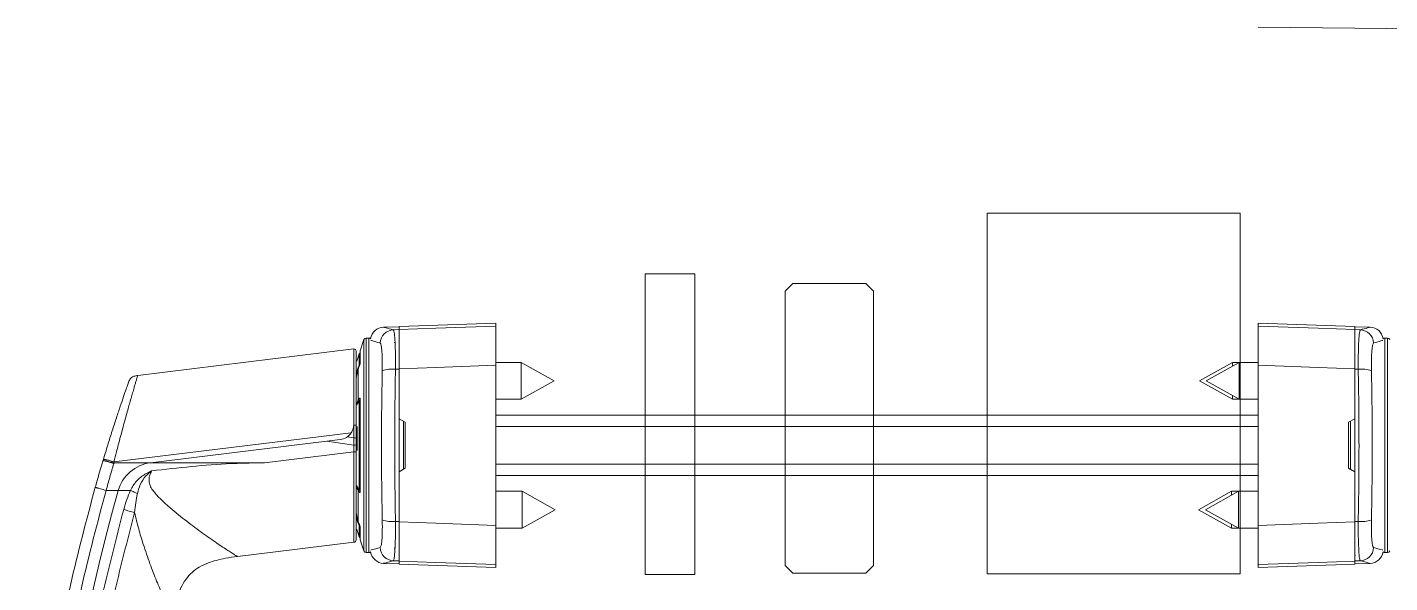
# Model space of a CAD drawing. Header units: millimetres. Extents: x 106699 to 122058, y 158555 to 162844.
# Drawn here: x 114660.53 to 114672.98, y 161968.64 to 161973.71 of the extents above; entities that cross this region are included whole.
import ezdxf

# ---------------------------------------------------------------- set-up
doc = ezdxf.new("R2010")
doc.units = ezdxf.units.MM
doc.linetypes.add('$0$4+1 daire_(K) TİP A - C BLOK$0$4+1 (K) 1$0$3+1 daire1$0$131121 243C_L00F00(plan)$0$HIDDEN2', pattern=[4.762499999999993, 3.174999999999998, -1.587499999999995])
doc.layers.add('300_Z4_STR_F03$0$AUDIT_D_220920114151-103', color=251, linetype='Continuous', lineweight=5)
doc.layers.add('S2000-002 Çizgi', color=7, linetype='Continuous')

# ---------------------------------------------------------------- blocks, each defined once
blk = doc.blocks.new('A$C247bf20d')
at = {"layer": '300_Z4_STR_F03$0$AUDIT_D_220920114151-103', "color": 251, "lineweight": 9, "true_color": 0x5c5c5c}
for p, q in [((368.5555839381705, 519.4447742333577), (368.4151778791274, 519.4398710761743)), ((369.438456786811, 519.4782965426857), (368.5555839381705, 519.4474659580737)), ((368.5555839381705, 519.4474659580737), (368.5555839381705, 519.4205393139564)), ((369.438456786811, 519.4505800266925), (369.438456786811, 519.4782965426857)), ((377.2862153021269, 519.4474659580737), (376.4033426493115, 519.4782965426857)), ((376.4033426493115, 519.4782965426857), (376.4033426493115, 519.4505800266925)), ((377.2862153021269, 519.4205393139564), (377.2862153021269, 519.4474659580737)), ((377.4266214264644, 519.4398710761743), (377.2862153021269, 519.4447742333577)), ((368.2353307574085, 519.3266515802534), (368.2006971197115, 519.2244824600057)), ((368.2353307574085, 517.3961770032765), (368.2353307574085, 519.3266515802534)), ((368.279225812701, 519.3415594334074), (368.2546885571937, 519.3409167815116)), ((368.2546885571937, 519.3409167815116), (368.2546885571937, 517.3819123240828)), ((368.279225812701, 517.3812696722161), (368.279225812701, 519.3415594334074)), ((368.5039283131773, 519.4161587356066), (368.5555839381705, 519.4179165007372)), ((377.2862153021269, 519.4205393139564), (377.2862153021269, 519.4179165007663)), ((377.2862153021269, 519.4179165007663), (377.3378712534031, 519.4161587356066)), ((377.2862153021269, 519.3448791923875), (377.2862153021269, 519.344480863103)), ((377.5871110746521, 519.3409167815116), (377.5625733623601, 519.3415594334074)), ((377.5625733623601, 519.3415594334074), (377.5625733623601, 517.3812696722161)), ((377.5871110746521, 517.3819123240828), (377.5871110746521, 519.3409167815116)), ((366.1681441298424, 518.9993256395974), (368.1421752083261, 519.2417061569868)), ((368.1421752083261, 519.2417061569868), (368.1421752083261, 518.5528872262221)), ((368.1914206277434, 519.1971167661541), (368.172057476826, 519.1399954025692)), ((368.1914206277434, 519.0939661791781), (368.1914206277434, 519.1971167661541)), ((368.2006971197115, 519.1153825140791), (368.2006971197115, 519.2244824600057)), ((368.5135432285169, 519.2969893586705), (368.5135423801839, 519.2969893586705)), ((368.1817217265198, 519.0562240849831), (368.178343301377, 519.0467544972198)), ((368.1817217265198, 519.0562240849831), (368.1817217265198, 518.7720659745682)), ((368.5555839381705, 519.0578931004857), (368.5232869939355, 519.0567054213025)), ((368.5555839381705, 519.0607273466594), (368.5555839381705, 518.6039856208663)), ((369.6728949934768, 519.1181624663877), (369.438456786811, 519.1181624663877)), ((369.438456786811, 517.6296595850436), (369.438456786811, 519.0931695205509)), ((369.9741928802105, 518.9499964953866), (369.6728949934768, 519.1181624663877)), ((369.6728949934768, 518.78183000235), (369.6728949934768, 519.1181494149496)), ((376.1689041815844, 519.1181624663877), (375.8676064253814, 518.9499964953866)), ((376.2318871986063, 519.1181624663877), (375.9305894423451, 518.9499964953866)), ((376.2318871986063, 519.1181624663877), (376.1689041815844, 519.1181624663877)), ((376.1689041815844, 519.1181494149496), (376.1689041815844, 519.0830092516844)), ((376.4033426492824, 519.1181624663877), (376.2318871986063, 519.1181624663877)), ((376.2318871986063, 519.1181624663877), (376.2318871986063, 518.78183000235)), ((376.4033426493115, 519.0931695205509), (376.4033426493115, 517.6296595850436)), ((377.2862153021269, 518.6039856208663), (377.2862153021269, 519.0607273466594)), ((377.3185123442527, 519.0567054213025), (377.2862153021269, 519.0578931004857)), ((368.1705945432186, 518.9880664412631), (368.1631960199593, 518.9880022282887)), ((368.1702029354055, 519.0348542131251), (368.172057476826, 519.0446532187052)), ((368.1702029354055, 519.0015746601857), (368.1702029354055, 519.0348542131251)), ((368.1709129978553, 519.0077965327655), (368.1705945432186, 518.9977772192506)), ((369.6728949934768, 518.78183000235), (369.9741928802105, 518.9499964953866)), ((375.8676064253814, 518.9499964953866), (376.1689041815844, 518.78183000235)), ((375.9305894423451, 518.9499964953866), (376.2318871986063, 518.78183000235)), ((376.1689041815844, 518.8169832170242), (376.1689041815844, 518.78183000235)), ((368.172057476826, 518.7347415257827), (368.1702029354055, 518.7292181651283)), ((368.1705945432186, 518.7383217910829), (368.1709129978553, 518.7440999154351)), ((368.1705945432186, 518.7383217910829), (368.1705945432186, 518.7321014846675)), ((368.1709129978553, 518.7440999154351), (368.1755939546565, 518.7440294377739)), ((368.1934646757436, 518.7706679065304), (368.1741006112861, 518.7418033877038)), ((368.178343301377, 518.7665922093147), (368.1817217265198, 518.7720659745682)), ((368.178343301377, 518.7665922093147), (368.1906064801879, 518.7664074012137)), ((368.1914206277434, 517.959213141934), (368.1914206277434, 518.7636159636895)), ((368.1997324892873, 518.7893695462262), (368.1935533601354, 518.7895183323999)), ((368.2006971197115, 517.9413932561292), (368.2006971197115, 518.7814358494943)), ((369.438456786811, 518.78183000235), (369.6728949934768, 518.78183000235)), ((376.1689041815844, 518.78183000235), (376.2318871986063, 518.78183000235)), ((376.2318871986063, 518.78183000235), (376.4033426492824, 518.78183000235)), ((368.5555839381705, 518.1188429626636), (368.5555839381705, 518.6039856208663)), ((368.5555839381705, 518.6039856208663), (368.611639359704, 518.5716222775809)), ((368.5952805150737, 518.5810668065969), (368.5952805150737, 518.1417617769621)), ((368.611639359704, 518.1512068280426), (368.611639359704, 518.5716222775809)), ((369.438456786811, 518.6381881701818), (376.4033426492824, 518.6381881701818)), ((377.2862153021269, 518.6039856208663), (377.2301599785133, 518.5716222775809)), ((377.2862153021269, 518.6039856208663), (377.2862153021269, 518.1188429626636)), ((368.1197408627486, 518.4768308635976), (365.951435232113, 518.2105960062181)), ((368.0819068213168, 518.4377366423432), (368.1421752083261, 518.4291555952223)), ((368.1420146824385, 518.5461808629043), (368.142016376456, 518.546216317045)), ((368.1420163725707, 518.5462163848279), (368.1421752083261, 518.5528872262221)), ((368.142908828595, 518.5463912738487), (368.1420163725707, 518.5462163848279)), ((368.142908828595, 518.4295210349374), (368.142908828595, 518.5463912738487)), ((368.1631960199593, 518.5429070669634), (368.1631960199593, 518.4271383678424)), ((368.1702029354055, 518.3143229438865), (368.1702029354055, 518.5323030498403)), ((368.172057476826, 518.5328480771277), (368.172057476826, 518.3131316103099)), ((376.4033426492824, 518.533084046765), (369.438456786811, 518.533084046765)), ((367.8945407116553, 518.3984967672732), (366.2847750057554, 518.200842419581)), ((368.0191152685875, 518.4137930306315), (367.8945407116553, 518.3984967672732)), ((368.1421752083261, 518.3632386191457), (367.8945407116553, 518.3984967672732)), ((368.1421752083261, 518.4291555952223), (368.1421752083261, 518.4296604241244)), ((368.1421752083261, 518.4296604241244), (368.142908828595, 518.4295210349374)), ((368.1421752083261, 518.3632386191457), (368.1421752083261, 518.4291555952223)), ((368.1421752189199, 518.3627304000838), (368.1421808391024, 518.3632387454854)), ((368.1421752083261, 518.3627306579147), (368.1421752083261, 518.3632386191457)), ((368.1421752083261, 518.3017700888449), (368.1421752083261, 518.3627306579147)), ((368.1631960199593, 518.4271383678424), (368.1631960199593, 518.3642242623318)), ((368.1631960199593, 518.3642242623318), (368.1631960199593, 518.3032642152975)), ((365.8498662161001, 518.2167620187392), (365.8526171942649, 518.2259209827171)), ((365.9482535571296, 518.2000076508266), (366.2847750057554, 518.200842419581)), ((365.951435232113, 518.2105960062181), (365.9482553843409, 518.2000076508266)), ((365.9482553843409, 518.2000076508266), (365.9488476577244, 518.196313577093)), ((367.3254429718509, 518.2014882038056), (366.2847750057554, 518.200842419581)), ((367.3254429718509, 518.2014882038056), (368.1421752083261, 518.3017700888449)), ((369.438456786811, 518.1897445367649), (376.4033426492824, 518.1897445367649)), ((368.611639359704, 518.1512068280426), (368.5555839381705, 518.1188429626636)), ((368.5555839381705, 518.1188429626636), (368.5555839381705, 517.662101758935)), ((376.4033426492824, 518.0846409354126), (369.438456786811, 518.0846409354126)), ((377.2301599785133, 518.1512068280426), (377.2862153021269, 518.1188429626636)), ((377.2862153021269, 517.662101758935), (377.2862153021269, 518.1188429626636)), ((365.8793266627617, 517.9492825780471), (365.9905871406227, 517.9492924970982)), ((366.1030647939042, 517.9492951073917), (365.9905871406227, 517.9492924970982)), ((368.1702029354055, 517.9936109404371), (368.172057476826, 517.9880875798408)), ((368.1705945432186, 517.9907276209269), (368.1705945432186, 517.9845073145116)), ((368.1709129978553, 517.978728668124), (368.1705945432186, 517.9845073145116)), ((368.1709129978553, 517.978728668124), (368.1755949335202, 517.9787996678206)), ((368.1741015900916, 517.9810257179197), (368.1934641536645, 517.9521606769995)), ((368.1783433013479, 517.9562363742152), (368.1906061539194, 517.9564211823163)), ((368.1817217265198, 517.9507626089617), (368.1783433013479, 517.9562363742152)), ((368.1817217265198, 517.9507626089617), (368.1817217265198, 517.6666044985759)), ((368.1935533601354, 517.9333102511591), (368.1996032802563, 517.9334559049748)), ((369.6801957616553, 517.940998581209), (369.438456786811, 517.940998581209)), ((369.9814936484181, 517.7728326102078), (369.6801957616553, 517.940998581209)), ((369.6801957616553, 517.7090257876262), (369.6801957616553, 517.940998581209)), ((376.161603739718, 517.940998581209), (375.8603059834568, 517.7728326102078)), ((376.2253254670941, 517.940998581209), (375.9240277108038, 517.7728326102078)), ((376.2253254670941, 517.940998581209), (376.161603739718, 517.940998581209)), ((376.161603739718, 517.940998581209), (376.161603739718, 517.905432941654)), ((376.4033426493115, 517.940998581209), (376.2253254670941, 517.940998581209)), ((376.2253254670941, 517.940998581209), (376.2253254670941, 517.6046661171713)), ((368.1631960199593, 517.7348268773349), (368.1705945432186, 517.7347621422668)), ((368.1704705547891, 517.724304301053), (368.1702029354055, 517.7212539233442)), ((368.1704113013111, 517.7226008298167), (368.1702029354055, 517.7212539233442)), ((368.1702029354055, 517.6879743704048), (368.1702029354055, 517.7212539233442)), ((368.172057476826, 517.6781753648247), (368.1702029354055, 517.6879743704048)), ((368.1705945432186, 517.725051886373), (368.1709129978553, 517.7150320507644)), ((369.6801957616553, 517.6046661171713), (369.9814936484181, 517.7728326102078)), ((369.6801957616553, 517.6046661171713), (369.6801957616553, 517.7090257876262)), ((375.8603059834568, 517.7728326102078), (376.161603739718, 517.6046661171713)), ((375.9240277108038, 517.7728326102078), (376.2253254670941, 517.6046661171713)), ((368.172057476826, 517.5828331809607), (368.1914206277434, 517.5257118173758)), ((368.1783433013479, 517.6760740863392), (368.1817217265198, 517.6666044985759)), ((368.1914206277434, 517.5257118173758), (368.1914206277434, 517.6288624043518)), ((368.2006971197115, 517.4983466455888), (368.2006971197115, 517.6074460694508)), ((368.5232869939355, 517.6661231622274), (368.5555839381705, 517.6649354830734)), ((369.438456786811, 517.6046661171713), (369.6801957616553, 517.6046661171713)), ((376.161603739718, 517.6402317566972), (376.161603739718, 517.6046661171713)), ((376.161603739718, 517.6046661171713), (376.2253254670941, 517.6046661171713)), ((376.2253254670941, 517.6046661171713), (376.4033426492824, 517.6046661171713)), ((377.2862153021269, 517.6649354830734), (377.3185123442527, 517.6661231622274)), ((368.1432299587905, 517.476089799311), (368.1421742295061, 517.4759869541158)), ((368.144737006136, 517.4762751294766), (368.1432458162599, 517.47609188754)), ((368.2006971197115, 517.4983466455888), (368.2353307574085, 517.3961770032765)), ((368.2546885571937, 517.3819123240828), (368.279225812701, 517.3812696722161)), ((368.5135432285169, 517.4258392248594), (368.5135423801839, 517.4258392248594)), ((368.5135431306408, 517.4252216317109), (368.5135423801839, 517.4253725061135)), ((368.5135431306408, 517.4252216317109), (368.5135423801839, 517.4252216317109)), ((368.5555839381705, 517.3786343296233), (368.5549818435684, 517.3790008134674)), ((377.2862153021269, 517.3950086402474), (377.2862153021269, 517.3786343296233)), ((377.2862153021269, 517.3783482425206), (377.2862153021269, 517.3779493911425)), ((377.5625733623601, 517.3812696722161), (377.5871110746521, 517.3819123240828)), ((368.4151778791274, 517.2829575073847), (368.5555839381705, 517.2780543502013)), ((368.5555839381705, 517.3049120827927), (368.5039283131773, 517.3066698479233)), ((368.5555839381705, 517.3022892695735), (368.5555839381705, 517.3049120827927)), ((368.5555839381705, 517.3022892695735), (368.5555839381705, 517.2753631475207)), ((368.5555839381705, 517.2753631475207), (369.438456786811, 517.2445325629087)), ((369.438456786811, 517.2445325629087), (369.438456786811, 517.2722485568374)), ((376.4033426493115, 517.2445325629087), (377.2862153021269, 517.2753631475207)), ((376.4033426493115, 517.2722485568374), (376.4033426493115, 517.2445325629087)), ((377.3378712534031, 517.3066698479233), (377.2862153021269, 517.3049120827927)), ((377.2862153021269, 517.2753631475207), (377.2862153021269, 517.3022892695735)), ((377.2862153021269, 517.2780543502013), (377.4266214264353, 517.2829575073847))]:
    blk.add_line(p, q, dxfattribs=at)
for points in [[(373.9277865039476, 517.1877882049012), (376.2400725330954, 517.1877882211993), (376.2400725172629, 520.4810440726869), (373.9277864881151, 520.4810440563888)], [(370.8027214864996, 519.9278691076033), (371.2581717649737, 519.9278691076033), (371.2581717649446, 517.1811532799329), (370.8027214864705, 517.1811538843322)], [(372.8887013010535, 517.2631914383965), (372.8887013010535, 519.7690333335777), (372.8186320273962, 519.8391026072204), (372.153207492418, 519.8391026072204), (372.0831382187898, 519.7690333335777), (372.0831382187898, 517.2631914383965), (372.153207492418, 517.1931221647828), (372.8186320273962, 517.1931221647828)]]:
    blk.add_lwpolyline(points, close=True, dxfattribs=at)
for points in [[(368.5555839381705, 519.4205393139564), (368.8906474780088, 519.4319410338358), (369.438456786811, 519.4505800266925)], [(376.4033426493115, 519.4505800266925), (376.9511519580992, 519.4319410338358), (377.2862153021269, 519.4205393139564)], [(368.172057476826, 519.0446532187052), (368.1833006872184, 519.0732869884523), (368.1914206277434, 519.0939661791781)], [(368.1817217265198, 519.0562240849831), (368.1839930650312, 519.0620272680244), (368.1895610615029, 519.0762527929619), (368.1935533601354, 519.0864527381491)], [(369.438456786811, 519.0931695205509), (368.8906474780088, 519.0730442320637), (368.5555839381705, 519.0607273466594)], [(377.2862153021269, 519.0607273466594), (376.9511519580992, 519.0730442320637), (376.4033426493115, 519.0931695205509)], [(368.1914206277434, 518.7636159636895), (368.1801771563478, 518.7468501105031), (368.172057476826, 518.7347415257827)], [(368.1935533601354, 518.7895183323999), (368.1895610615029, 518.7836295320303), (368.1817217265198, 518.7720659745682)], [(368.172057476826, 517.9880875798408), (368.1833006872184, 517.9713212045899), (368.1914206277434, 517.959213141934)], [(368.1817217265198, 517.9507626089617), (368.1839930650312, 517.9474120486411), (368.1895610615029, 517.9391990515287), (368.1935533601354, 517.9333102511591)], [(368.1914206277434, 517.6288624043518), (368.1801771563478, 517.6574966961634), (368.172057476826, 517.6781753648247)], [(368.1935533601354, 517.6363763674453), (368.1895610615029, 517.646575790568), (368.1817217265198, 517.6666044985759)], [(368.5555839381705, 517.662101758935), (368.8906474780088, 517.6497843514953), (369.438456786811, 517.6296595850436)], [(376.4033426493115, 517.6296595850436), (376.9511519580992, 517.6497843514953), (377.2862153021269, 517.662101758935)], [(368.1421752083261, 517.4759869541158), (367.4277341228735, 517.3882647108694), (367.0794033585407, 517.3454884232196)], [(369.438456786811, 517.2722485568374), (368.8906474780088, 517.2908875496942), (368.5555839381705, 517.3022892695735)], [(377.2862153021269, 517.3022892695735), (376.9511519580992, 517.2908875496942), (376.4033426493115, 517.2722485568374)]]:
    blk.add_lwpolyline(points, dxfattribs=at)
at = {"layer": '300_Z4_STR_F03$0$AUDIT_D_220920114151-103', "color": 251, "linetype": '$0$4+1 daire_(K) TİP A - C BLOK$0$4+1 (K) 1$0$3+1 daire1$0$131121 243C_L00F00(plan)$0$HIDDEN2', "lineweight": 9, "ltscale": 2, "true_color": 0x5c5c5c}
blk.add_arc((376.5890109169268, 442.1805526920361), 80.00021538305114, 0, 90.13297486368815, dxfattribs=at)
at = {"layer": '300_Z4_STR_F03$0$AUDIT_D_220920114151-103', "color": 251, "lineweight": 9, "true_color": 0x5c5c5c}
for centre, radius, start, end in [((368.419352984929, 519.3138153852778), 0.1261246924968119, 91.90755880510137, 170.3228552263513), ((377.4224464297295, 519.3138153852778), 0.126124692496811, 9.67714483971896, 88.07767841694458), ((368.2552387985052, 519.3199030634423), 0.02102078208280261, 91.4999999981063, 161.2742121538441), ((368.2797760939284, 519.3205455951102), 0.0210207820828016, 43.50419501009065, 91.4999999981063), ((368.5090042280644, 519.2900826726691), 0.1261782015964974, 92.30552498182514, 177.0392976327644), ((377.3327947572834, 519.290082015883), 0.1261788812153276, 2.960985033501506, 87.69422326968113), ((377.5620233207301, 519.3205455951102), 0.02102078208280269, 88.50000000189371, 136.495805061268), ((377.5865606161242, 519.3199030634423), 0.02102078208280167, 18.72578784615588, 88.50000000189371), ((368.1421752189199, 519.2206854283868), 0.02102078208280141, 0, 90), ((368.2080106766371, 519.191492985381), 0.01751731840233472, 114.6772196328161, 161.2742121538441), ((368.2052375651401, 519.1287478983577), 0.03503463680466944, 161.2742121538441, 180), ((368.206183559043, 519.0879642371729), 0.01593635622172367, 120.5127689824843, 157.8755587141102), ((368.200128862547, 519.0946169473464), 0.008732517000745586, 184.2737812277811, 225.3531239442546), ((368.4934051650489, 518.7721861856116), 0.2860841120764326, 84.00445120484933, 108.5300217497454), ((377.3483942579478, 518.7721871812537), 0.2860831307233113, 71.46993717500902, 95.99558651255387), ((368.1771143542865, 519.0356739210547), 0.006959858599738516, 186.7637966195315, 240.074312284425), ((368.1821533369075, 519.0458383352379), 0.01016518038490799, 186.695104801125, 229.9091127959692), ((368.1843595910905, 518.7350094152789), 0.01230503068346334, 146.5188253014507, 181.2474696055072), ((368.2037247407279, 518.763873870892), 0.01230681574143177, 146.4889956809145, 181.2008043262723), ((368.2031675206235, 518.7527811921318), 0.01598066855102582, 98.8928345815565, 137.3130408202473), ((368.2080106766371, 518.7609092438361), 0.01751731840233564, 114.6772196328161, 146.144291276635), ((368.0020366716635, 518.5528867498797), 0.140138547218681, 276.999999999115, 327.1309386546508), ((368.1474063760543, 518.4377768319391), 0.07522827494247021, 266.0125909193699, 282.1158914854348), ((368.1477925112704, 518.3835442334239), 0.04623544782822286, 70.53969800159007, 96.06325582781048), ((366.3274715535081, 517.8531076357467), 0.3503463680466935, 96.99999999911503, 164.0652711794187), ((381.494165001568, 513.5228206608153), 16.12310692013643, 164.0652711794187, 190.1402869640441), ((368.1843610464275, 517.9878194699122), 0.01230649048774232, 178.7516519932378, 213.4929345465347), ((368.203721453101, 517.9589542823378), 0.01230354882874191, 178.7944408387311, 213.5157591535986), ((368.2031752326002, 517.9700606896658), 0.01599500010524063, 222.7018705382014, 261.0872362427594), ((368.2080106766371, 517.9619195371633), 0.01751731840233469, 213.8557087233651, 245.3227803671839), ((368.1771488302475, 517.6871416648792), 0.006995631019823259, 119.2807535270322, 173.1637470302496), ((368.1823637029884, 517.6769228358462), 0.01038205787867297, 128.4369252130033, 173.0707511338099), ((368.2052375651401, 517.5940808826417), 0.03503463680466935, 180, 198.7257878461559), ((368.2001164925605, 517.6282148156024), 0.008719944745315745, 134.7783076941195, 175.7409942098195), ((368.2061893360806, 517.6348693660984), 0.01594359859505392, 202.1333333469136, 239.6044335433738), ((368.4934045063856, 517.9506257270114), 0.2860676011738236, 251.4690089697173, 275.9960287519035), ((377.3483949165966, 517.9506247313693), 0.2860666198426073, 264.0039335298641, 288.5310321121219), ((368.1421769417066, 517.4971412451123), 0.02101907836327071, 269.9954528882666, 359.994229732449), ((368.1422327855398, 517.4966867016046), 0.02056461520884389, 269.8397637416275, 276.9944545710662), ((368.1421752189199, 517.4971391599975), 0.02102078208280167, 276.999999999115, 0), ((368.2080106766371, 517.5313357956184), 0.01751731840233472, 198.7257878461559, 245.3227803671839), ((368.2552387985052, 517.4029257175571), 0.02102078208280261, 198.7257878461559, 268.5000000018937), ((368.2797760939284, 517.4022831858892), 0.02102078208280363, 268.5000000018937, 316.4958049804796), ((368.419352984929, 517.4090133957507), 0.1261246924968087, 189.6771447652895, 268.0776784169445), ((368.509004561638, 517.4327462483197), 0.1261785521889577, 182.9608475708283, 267.6943298166406), ((377.3212501183007, 517.335802230431), 0.03503463680466935, 149.495164152281, 180), ((377.3327944236516, 517.4327469050768), 0.1261792318090254, 272.305921930254, 357.0388697678587), ((377.4224464297295, 517.4090133957507), 0.12612469249681, 271.9075588051014, 350.3228550572063), ((377.5620233207301, 517.4022831858892), 0.02102078208280295, 223.5041948443731, 271.4999999981063), ((377.5865606161242, 517.4029257175571), 0.02102078208280285, 271.4999999981063, 341.2742121659696)]:
    blk.add_arc(centre, radius, start, end, dxfattribs=at)
for centre, major_axis, ratio, start_param, end_param in [((368.5345631511445, 519.2976150708564), (-0.01486366272601772, -0.01486979154370263), 0.9996247988999996, 5.273133344032228, 5.497768654197646), ((368.1421752189199, 518.3876311401546), (-0.003915089378654258, -0.3558436131724916), 0.0007717003000000005, 1.502202945775371, 1.688799043446457), ((368.5345631511445, 517.4252137101139), (0.01486366272602068, -0.01486979154369662), 0.9996247989000002, 3.92700930657143, 4.229002302697634)]:
    blk.add_ellipse(centre, major_axis=major_axis, ratio=ratio, start_param=start_param, end_param=end_param, dxfattribs=at)
for points, knots in [([(368.4151803589193, 519.4398021646775), (368.4187680774194, 519.4388382364705), (368.4259807967028, 519.4369003632164), (368.477856426427, 519.4230963955924), (368.5039283131773, 519.4161587356066)], [0, 0, 0, 0, 0.4974155123223664, 1, 1, 1, 1]), ([(369.438456786811, 519.4505800266925), (369.438456786811, 519.4445200381451), (369.438456786811, 519.4323999280459), (369.438456786811, 519.3561996919743), (369.438456786811, 519.2468122010177), (369.438456786811, 519.1511356529663), (369.438456786811, 519.0989631300909), (369.438456786811, 519.0931695205509)], [0, 0, 0, 0, 0.2424884866501599, 0.4849822960165603, 0.7273609870874183, 0.9697242168955679, 1, 1, 1, 1]), ([(376.4033426492824, 519.0931695205509), (376.4033426492824, 519.1392029768031), (376.4033426492824, 519.2312709398393), (376.4033426492824, 519.3448964301497), (376.4033426492824, 519.4233542941511), (376.4033426492824, 519.448028087616), (376.4033426492824, 519.4503249636618), (376.4033426492824, 519.4505800266925)], [0, 0, 0, 0, 0.2424882835725982, 0.4849821009690749, 0.727360710871656, 0.9697240058816531, 1, 1, 1, 1]), ([(377.3378712534031, 519.4161587356066), (377.3621249968564, 519.4226104081899), (377.4106324758759, 519.4355137512903), (377.4341167269595, 519.4418016520212), (377.4266951930767, 519.4398225322948), (377.426618816171, 519.4398021646775)], [0, 0, 0, 0, 0.4974139594818874, 0.9948277576346729, 0.9999999999999999, 0.9999999999999999, 0.9999999999999999, 0.9999999999999999]), ([(368.3829944496392, 519.2965999043372), (368.3566258827341, 519.3036001014989), (368.3086634644133, 519.316332927905), (368.3009698222741, 519.3183921712916), (368.2975059568125, 519.319319292932)], [0, 0, 0, 0, 0.5497755905706817, 0.9999999999999999, 0.9999999999999999, 0.9999999999999999, 0.9999999999999999]), ([(368.5039283131773, 519.4161587356066), (368.504450990702, 519.4157488092314), (368.5077729435288, 519.4131434625888), (368.5135107053939, 519.3862345663656), (368.5195077778189, 519.3070949456596), (368.523235351211, 519.1937254829973), (368.5232697801839, 519.1023775155481), (368.5232869939355, 519.0567054213025)], [0, 0, 0, 0, 0.0447164449865603, 0.2842018591719411, 0.5226208920535571, 0.7613203203306438, 1, 1, 1, 1]), ([(368.5555839381705, 519.0607273466594), (368.5555839381705, 519.1068268374074), (368.5555839381705, 519.1990270048555), (368.5555839381705, 519.3131777408125), (368.5555839381705, 519.3923024079704), (368.5555839381705, 519.4178201974428), (368.5555839381705, 519.4202363700606), (368.5555839381705, 519.4205393139564)], [0, 0, 0, 0, 0.2414106344508564, 0.4828274792721, 0.7241270638559384, 0.9654105750758373, 1, 1, 1, 1]), ([(368.5555839381705, 519.4179165007663), (368.5555839381705, 519.4118781390134), (368.5555839381705, 519.3998012804659), (368.5555839381705, 519.3236589355511), (368.5555839381705, 519.2143087202276), (368.5555839381705, 519.117760537687), (368.5555839381705, 519.0646215861198), (368.5555839381705, 519.0578931004857)], [0, 0, 0, 0, 0.2413166952101862, 0.4826387877540157, 0.7238445191997417, 0.9650330287731873, 1, 1, 1, 1]), ([(377.2862153021269, 519.4205393139564), (377.2862153021269, 519.4144991561188), (377.2862153021269, 519.4024187124451), (377.2862153021269, 519.3262720601633), (377.2862153021269, 519.2169189426932), (377.2862153021269, 519.120440945233), (377.2862153021269, 519.0673801058147), (377.2862153021269, 519.0607273466594)], [0, 0, 0, 0, 0.2414110065863105, 0.482827129178935, 0.7241270338871687, 0.965411093596332, 1, 1, 1, 1]), ([(377.2862153021269, 519.0578931004857), (377.2862153021269, 519.1039985244279), (377.2862153021269, 519.196210293856), (377.2862153021269, 519.3104064911022), (377.2862153021269, 519.3895906844118), (377.2862153021269, 519.4151820440893), (377.2862153021269, 519.4176091777626), (377.2862153021269, 519.4179165007663)], [0, 0, 0, 0, 0.2413170173838889, 0.482638858016387, 0.7238443884587509, 0.965033254487558, 1, 1, 1, 1]), ([(377.3185123442527, 519.0567054213025), (377.31847901117, 519.0637331360194), (377.3182273603015, 519.1167893882957), (377.3190688415634, 519.2131586124015), (377.3230874246947, 519.3222982326406), (377.3295247047063, 519.3983418112621), (377.3350910378067, 519.4102239603235), (377.3378712534031, 519.4161587356066)], [0, 0, 0, 0, 0.0364778623035568, 0.2753923206351305, 0.5160638666322386, 0.7582884892331746, 1, 1, 1, 1]), ([(377.5439609943569, 519.3192305432749), (377.5407214126026, 519.3183631931606), (377.5334331681224, 519.3164118734712), (377.4854565022979, 519.3036752008775), (377.4588051822066, 519.2965999043372)], [0, 0, 0, 0, 0.4444941171964172, 1, 1, 1, 1]), ([(368.1631960199593, 519.2206855411059), (368.1631960199593, 519.2205158089055), (368.1631960199593, 519.2196894368681), (368.1631960199593, 519.205022915965), (368.1631960199593, 519.1627140918863), (368.1631960199593, 519.0969578452641), (368.1631960199593, 519.0025825005141), (368.1631960199593, 518.8841510399943), (368.1631960199593, 518.7467465344525), (368.1631960199593, 518.6343057525519), (368.1631960199593, 518.5647562105733), (368.1631960199593, 518.5429070669634)], [0, 0, 0, 0, 0.0321236200744205, 0.1563996770188046, 0.2806774961462831, 0.4049263869828732, 0.5291794935783671, 0.6891243079435828, 0.8155947316231578, 0.9420686739338955, 1, 1, 1, 1]), ([(368.402487201136, 519.0434389146685), (368.4028362449608, 519.0756416770455), (368.403534347075, 519.1400485259655), (368.4001353193016, 519.2199792993488), (368.3938326317148, 519.2756846552365), (368.3874148694886, 519.2945364135958), (368.3835958565032, 519.2963191623276), (368.3829944496392, 519.2965999043372)], [0, 0, 0, 0, 0.2384210518643819, 0.4768519070673489, 0.7152640903425791, 0.9551606314924193, 1, 1, 1, 1]), ([(377.4588051822066, 519.2965999043372), (377.4556374927488, 519.2924648851913), (377.4493011098384, 519.2841935364122), (377.4424617703335, 519.2306919648545), (377.4386920207762, 519.1537582508463), (377.4384975520079, 519.0857936217217), (377.4392167975748, 519.0483946371241), (377.4393121044559, 519.0434389146685)], [0, 0, 0, 0, 0.2422052562621461, 0.4844872730748465, 0.7249127719331976, 0.96354831641991, 1, 1, 1, 1]), ([(368.2006971197115, 519.1153825140791), (368.2006249639817, 519.1140760268609), (368.200480707048, 519.111464038142), (368.1993630886573, 519.1055273204402), (368.1976962462504, 519.0988263649633), (368.1956679597351, 519.0921193791146), (368.1942190330738, 519.0882365887519), (368.1935533601354, 519.0864527381491)], [0, 0, 0, 0, 0.2002212180900059, 0.4002913795509603, 0.6048050231420057, 0.818437585322148, 1, 1, 1, 1]), ([(368.5232869939355, 519.0567054213025), (368.5212950077548, 518.942473513016), (368.5173110344767, 518.714009642892), (368.5157390545355, 518.3662478914484), (368.5172069086257, 518.0160252996429), (368.5212602968968, 517.7827573193354), (368.5232869939355, 517.6661231622274)], [0, 0, 0, 0, 0.2474074931699937, 0.4948151024191615, 0.7474071896455962, 1, 1, 1, 1]), ([(377.3185123442527, 517.6661231622274), (377.3205044389761, 517.7803552443511), (377.3244886233006, 518.0088191163086), (377.3260605461255, 518.3565810400178), (377.3245922225033, 518.7068034602853), (377.3205389702634, 518.9400714381482), (377.3185123442527, 519.0567054213025)], [0, 0, 0, 0, 0.2474078674046548, 0.4948151018172295, 0.7474075634129601, 1, 1, 1, 1]), ([(365.8526171942649, 518.2259209827171), (365.8666249651578, 518.2720712873852), (365.8945464044955, 518.3640618644713), (365.9357158668136, 518.4944523517916), (365.9746776361571, 518.6147368700476), (366.010104673449, 518.7213399087486), (366.0403475917265, 518.8104445053905), (366.0635030581325, 518.8775381149899), (366.078848789839, 518.9214695175469), (366.0808010363253, 518.9270257592725), (366.0817753187584, 518.9297986409802)], [0, 0, 0, 0, 0.1260150804566497, 0.2511836067736954, 0.3763945659846415, 0.5012795160476854, 0.6264522810717216, 0.7508417147120642, 0.8756557960552308, 1, 1, 1, 1]), ([(366.1681441298424, 518.9993256396265), (366.1672651721165, 518.9964205118595), (366.1659390161076, 518.9920373063069), (366.1579773580015, 518.9650928868505), (366.1501177001192, 518.938327603857), (366.1402563145821, 518.9047591039853), (366.1286864658905, 518.8650373037963), (366.115068701125, 518.8177485401393), (366.100316014461, 518.7659368069144), (366.0845566419302, 518.7102507800446), (366.0679796799377, 518.6509598693519), (366.0495308734098, 518.5839017520193), (366.0305248845107, 518.5137544921017), (366.0107902173331, 518.4400596318883), (365.9923662648216, 518.3699979650264), (365.9722506226535, 518.2926487004152), (365.9590822892205, 518.2407401266391), (365.951435232113, 518.2105960062181)], [0, 0, 0, 0, 0.1244923985658739, 0.1878319362101137, 0.2519745242832263, 0.3115867951885713, 0.3731874672465613, 0.4368342866194175, 0.5025798992468344, 0.5592486467830721, 0.619603771685391, 0.6836650163288135, 0.7514481596308621, 0.8098756872753461, 0.8754043855845324, 0.9276453786675665, 1, 1, 1, 1]), ([(366.0817753187584, 518.9297986409802), (366.0859948604339, 518.9410905926488), (366.0929974689498, 518.9598303333623), (366.1109394940286, 518.9819787163578), (366.1364088760456, 518.9947760472714), (366.1562116077403, 518.9976149833237), (366.1681441298424, 518.9993256396265)], [0, 0, 0, 0, 0.3012846466666394, 0.5000018016263506, 0.6987163374171577, 1, 1, 1, 1]), ([(368.1783433013479, 519.0467544972198), (368.1773690225382, 519.0435277067008), (368.1754204672325, 519.0370741334918), (368.1725265929272, 519.0241164444014), (368.1715552385431, 519.0142921595252), (368.1709129978553, 519.0077965327655)], [0, 0, 0, 0, 0.2530737135761943, 0.5061468154127837, 1, 1, 1, 1]), ([(368.402487201136, 517.6793901909259), (368.4004814286454, 517.7914412089158), (368.3964698849159, 518.015543178044), (368.3948869143205, 518.356669514149), (368.3963649610669, 518.7002115568612), (368.4004464540194, 518.9290297721454), (368.402487201136, 519.0434389146685)], [0, 0, 0, 0, 0.2474055260968242, 0.494810904675954, 0.7474053753712112, 1, 1, 1, 1]), ([(377.4393121044559, 519.0434389146685), (377.441317890698, 518.9313878966786), (377.4453294619889, 518.7072859276668), (377.4469122247247, 518.3661595920275), (377.4454345826671, 518.0226175468997), (377.4413529309386, 517.793799333158), (377.4393121044559, 517.6793901909259)], [0, 0, 0, 0, 0.2474055259729287, 0.4948109041727844, 0.7474053740215885, 1, 1, 1, 1]), ([(368.174270605974, 518.7416582559235), (368.173471458329, 518.7404404591944), (368.1711643122981, 518.7369246697635), (368.1696928114834, 518.7322914993856), (368.1702583568112, 518.7293998715759), (368.1702854203759, 518.7292614958424)], [0, 0, 0, 0, 0.3353625434890846, 0.9681944873207121, 1, 1, 1, 1]), ([(368.1709129978553, 518.7440999154351), (368.1711892051972, 518.7460184274532), (368.171741617829, 518.7498554373742), (368.1738133760373, 518.7574016771396), (368.1765401640878, 518.7629339169362), (368.1783433013479, 518.7665922093147)], [0, 0, 0, 0, 0.2530259730714829, 0.5060500836010189, 0.9999999999999999, 0.9999999999999999, 0.9999999999999999, 0.9999999999999999]), ([(368.1935533601354, 518.7895183323999), (368.1943822383182, 518.7905248304305), (368.1960405288992, 518.792538475187), (368.198231549366, 518.7923791821813), (368.1998362508602, 518.7897860004741), (368.2006027731113, 518.7857140067208), (368.2006724268867, 518.7825555479794), (368.2006971197115, 518.7814358494943)], [0, 0, 0, 0, 0.2257628722293073, 0.4516712504802497, 0.672771721177671, 0.883994998400595, 1, 1, 1, 1]), ([(377.2301599785133, 518.5716222775809), (377.2301599785133, 518.5294430400536), (377.2301599785133, 518.4450846716354), (377.2301599785133, 518.3048761969258), (377.2301599785133, 518.206949400017), (377.2301599785133, 518.1512068280426)], [0, 0, 0, 0, 0.3010776665044449, 0.6021545715698116, 1, 1, 1, 1]), ([(377.2465212376992, 518.5810683727905), (377.2465176771802, 518.5612145546474), (377.2465065547003, 518.4991935531725), (377.246500367517, 518.3949197081092), (377.2465021795651, 518.2682883201051), (377.2465148849733, 518.1839366242639), (377.2465212376992, 518.1417607328331)], [0, 0, 0, 0, 0.1356547209186013, 0.4237694525759946, 0.7118844290245387, 0.9999999999999999, 0.9999999999999999, 0.9999999999999999, 0.9999999999999999]), ([(368.1420146758464, 518.546180884965), (368.140403040743, 518.5328181699733), (368.1374544052524, 518.5083698469389), (368.1252670002577, 518.4866701579595), (368.1197408627486, 518.4768308635976)], [0, 0, 0, 0, 0.5465697984042359, 1, 1, 1, 1]), ([(368.1631960199593, 518.5429070669634), (368.1631932133896, 518.5429483160842), (368.1631783633784, 518.5431665709184), (368.1627598783671, 518.5437739272602), (368.1607170364587, 518.5446905833378), (368.1561204378231, 518.5456006203603), (368.1499646943266, 518.5462349548179), (368.1452608107356, 518.5463391669327), (368.142908828595, 518.5463912738487)], [0, 0, 0, 0, 0.0231891748460329, 0.1226971874393408, 0.3423125114195807, 0.5616382195356202, 0.7808153495676174, 0.9999999999999999, 0.9999999999999999, 0.9999999999999999, 0.9999999999999999]), ([(365.7800413841323, 517.9774240482366), (365.7914624412369, 518.0173814164009), (365.8103300969524, 518.0833912311937), (365.833823781737, 518.1631291363738), (365.8457248612976, 518.2029166889843), (365.8498662161001, 518.2167620187392)], [0, 0, 0, 0, 0.5000047895263426, 0.8260109477728991, 1, 1, 1, 1]), ([(365.8498662161001, 518.2167620187392), (365.8506146306754, 518.2182512442232), (365.851735017859, 518.2204806357913), (365.8591142877995, 518.2216038075858), (365.8701904631453, 518.220557195018), (365.8878146416537, 518.216766008758), (365.9141847670107, 518.2098925489408), (365.9346223665634, 518.2039629942155), (365.9482553843118, 518.2000076508266)], [0, 0, 0, 0, 0.248868865659414, 0.372560201550931, 0.4976530180739766, 0.6230076697002869, 0.74852510882847, 1, 1, 1, 1]), ([(365.8498662161001, 518.2167620187392), (365.8504951238574, 518.217837737524), (365.8514378240943, 518.2194501844351), (365.8587701784127, 518.2197096757591), (365.8700570491346, 518.2179831613903), (365.8879359230632, 518.2136790178192), (365.9145345073048, 518.2064111151558), (365.9351121772197, 518.2003555999254), (365.9488476577244, 518.196313577093)], [0, 0, 0, 0, 0.2505232620186744, 0.3755214264968442, 0.5003346911558891, 0.6250500224088982, 0.749722970168901, 1, 1, 1, 1]), ([(365.8526171942649, 518.2259209827171), (365.8535891246429, 518.2280652209884), (365.8548753405921, 518.2309028250747), (365.8650502730889, 518.2315194692055), (365.8741329543554, 518.2305619369727), (365.8863630638225, 518.2282144823694), (365.9118923344795, 518.2220602534653), (365.9344155615981, 518.2155303363397), (365.951435232113, 518.2105960062181)], [0, 0, 0, 0, 0.311916262512811, 0.4127782185342302, 0.4999999797049741, 0.5872213682167705, 0.6880839379272108, 1, 1, 1, 1]), ([(365.9488476577244, 518.196313577093), (365.9481698547606, 518.1925634309882), (365.9469729050616, 518.1859409515164), (365.9437121860683, 518.1741301991569), (365.9386089131731, 518.1557370974042), (365.9282566000911, 518.1200495525845), (365.9078400613216, 518.0496371130866), (365.8907157099893, 517.9893669802696), (365.8793266627617, 517.9492825780471)], [0, 0, 0, 0, 0.0446025380059873, 0.078764769402567, 0.1431899572993648, 0.2678135608695951, 0.5130381442333781, 1, 1, 1, 1]), ([(366.2961863836535, 518.1280969409854), (366.4166335799964, 518.1418293077732), (366.6574749695428, 518.1692879984039), (366.9731052531861, 518.1948331351741), (367.1911340048828, 518.1998856851424), (367.2928708420513, 518.200977714383), (367.3205469067907, 518.2014882123913), (367.3254415796691, 518.2014882038056), (367.3254429718218, 518.2014882038056)], [0, 0, 0, 0, 0.3522539593155602, 0.7043529079182272, 0.9195740839924642, 0.985777729304096, 0.999995954876948, 0.9999999999999999, 0.9999999999999999, 0.9999999999999999, 0.9999999999999999]), ([(368.1421752083261, 518.3017700888449), (368.1449297105573, 518.3017926117172), (368.150438710305, 518.3018376574328), (368.1573870284192, 518.3021826646), (368.1622481054073, 518.3026771233417), (368.1628800489707, 518.3030685183476), (368.1631960199593, 518.3032642152975)], [0, 0, 0, 0, 0.2499999114715584, 0.4999993916868019, 0.7500003467874667, 0.9999999999999999, 0.9999999999999999, 0.9999999999999999, 0.9999999999999999]), ([(368.1421752083261, 518.3017700888449), (368.1421752083261, 518.2472605669755), (368.1421752083261, 518.1386413190921), (368.1421752083261, 517.9837691977737), (368.1421752083261, 517.8418748243712), (368.1421752083261, 517.7174357511685), (368.1421752083261, 517.6149497705919), (368.1421752083261, 517.5384722574963), (368.1421752083261, 517.4881462824706), (368.1421752083261, 517.4801272839541), (368.1421752083261, 517.4761221668159)], [0, 0, 0, 0, 0.125487396732526, 0.2500544158990122, 0.375367705051689, 0.4999194707570319, 0.6252394457061761, 0.7498974006268101, 0.8750853727599384, 1, 1, 1, 1]), ([(368.1631960199593, 518.3032642152975), (368.1631960199593, 518.2638043745537), (368.1631960199593, 518.1758883511066), (368.1631960199593, 518.0441571277624), (368.1631960199593, 517.9127814188832), (368.1631960199593, 517.7946310794505), (368.1631960199593, 517.6924295097124), (368.1631960199593, 517.6093332966848), (368.1631960199593, 517.5474458632525), (368.1631960199593, 517.5071397016291), (368.1631960199593, 517.500472651067), (368.1631960199593, 517.4971391282743)], [0, 0, 0, 0, 0.0929975420865341, 0.2071973411702339, 0.3213921689449938, 0.4347175273851203, 0.5480394131627123, 0.6610189281772624, 0.7739975116756004, 0.8869988407453429, 1, 1, 1, 1]), ([(366.1030647939042, 517.9492951073917), (366.1030654029455, 517.9492963255325), (366.1179295132461, 517.9790246198536), (366.1524508235743, 518.0372538938536), (366.2184909528587, 518.0896322159097), (366.2651746635674, 518.1135742352053), (366.2839062460116, 518.1225608361419), (366.2888580013678, 518.124947427772), (366.291274285104, 518.1262131591211), (366.2924928528373, 518.1269483701035), (366.2932715016505, 518.1275298868422), (366.2936012850842, 518.1280749126163), (366.2936365417263, 518.1282883098465), (366.2936473605077, 518.1283537929121)], [0, 0, 0, 0, 1.52914430593e-05, 0.3731846814197369, 0.7483284396327607, 0.9267789863084577, 0.9624608956285177, 0.9815599661794129, 0.9885207695312574, 0.9930470600936232, 0.9975817007099752, 0.9992579206078718, 0.9999999999999999, 0.9999999999999999, 0.9999999999999999, 0.9999999999999999]), ([(366.294041513378, 518.1283287341939), (366.294027395139, 518.1282328396046), (366.2939840852778, 518.1279386681563), (366.2936925336544, 518.1272084130615), (366.292991773953, 518.1263155688066), (366.2918817945174, 518.1251939150679), (366.2897486422298, 518.123273575562), (366.2853395083221, 518.1195841752633), (366.2691659178527, 518.1060184595699), (366.2316569311224, 518.0717852642119), (366.1879805852368, 518.0068285768793), (366.1727295071178, 517.948216052464), (366.1654056810512, 517.9200693252787)], [0, 0, 0, 0, 0.0011608098898521, 0.0035609633111103, 0.0093155893223867, 0.0146150118848748, 0.0225070110399494, 0.0437102535139239, 0.0835741973900996, 0.2756728421705982, 0.652165827760525, 1, 1, 1, 1]), ([(366.2961863836535, 518.1280969409854), (366.2889356756787, 518.1131231216132), (366.2749511761067, 518.0842429941404), (366.2692792826856, 518.0367481842695), (366.2793191280653, 517.990938126808), (366.3140899627033, 517.9364688854257), (366.3702979671943, 517.8751092011225), (366.46924597412, 517.7837395780662), (366.5978984157846, 517.6802894239372), (366.7449500897055, 517.5700155471277), (366.877078176447, 517.4769158915151), (366.9684386560402, 517.4159341756604), (367.0238167594507, 517.3802835102542), (367.054624327764, 517.3608754106681), (367.075051947133, 517.3482797028555), (367.0779552939639, 517.3464173064567), (367.0794033585407, 517.3454884232196)], [0, 0, 0, 0, 0.0311176801426545, 0.0600169233123174, 0.0883571799548441, 0.1183089374764744, 0.1821604881395405, 0.2483623768843191, 0.3817325904140019, 0.5145911541841004, 0.6435583222137565, 0.767595337360747, 0.8276337017024713, 0.8861693941691192, 0.943226188094688, 1, 1, 1, 1]), ([(365.4126032115018, 510.6661552356964), (365.3637403648027, 510.9699247750686), (365.266014702851, 511.5774636577407), (365.1849826947, 512.4974229607033), (365.1523037795123, 513.4200058076531), (365.1728423425811, 514.3430725449871), (365.2449534448097, 515.2635476567084), (365.3699658065598, 516.1782052460476), (365.5428243310016, 517.0854047808098), (365.7009690158011, 517.680084227497), (365.7800413841323, 517.9774240482366)], [0, 0, 0, 0, 0.1250000702832349, 0.2500000598730817, 0.3750000042978002, 0.5000000813290647, 0.6250000449966797, 0.7500000763159463, 0.8749999972172566, 0.9999999999999999, 0.9999999999999999, 0.9999999999999999, 0.9999999999999999]), ([(365.8793266627617, 517.9492825780471), (365.8007011419977, 517.6536165711004), (365.6434956353478, 517.0624557878764), (365.4717151403893, 516.1603694521182), (365.3475149422302, 515.2511011440365), (365.2759208034404, 514.3357605970523), (365.2556381800969, 513.4184922183922), (365.2882296440803, 512.5023315903672), (365.3686758536205, 511.589109865221), (365.4656941920985, 510.9860474638699), (365.5142526242271, 510.6842100470385)], [0, 0, 0, 0, 0.1250866100504478, 0.2501007780178625, 0.375250041429848, 0.5002437891314474, 0.6253773880102044, 0.7502629509389295, 0.8750046668374085, 1, 1, 1, 1]), ([(365.7800413841323, 517.9774240482366), (365.7803391079797, 517.9773401903221), (365.7807322279405, 517.9772294628783), (365.7903388578561, 517.974507774139), (365.7993548385566, 517.971952138294), (365.8118132437958, 517.9684206226084), (365.8382287710556, 517.9609328072984), (365.8616152276663, 517.9543033289956), (365.8793266627617, 517.9492825780471)], [0, 0, 0, 0, 0.3132697285970995, 0.4136469432416379, 0.4999999829752722, 0.5863529366849815, 0.6867296638188767, 1, 1, 1, 1]), ([(366.0403634264658, 517.7744770890276), (366.0491740865109, 517.8051434186054), (366.0663061054947, 517.8647730194498), (366.0910474403354, 517.9216626793786), (366.1030647939042, 517.9492951073917)], [0, 0, 0, 0, 0.5142803092803346, 1, 1, 1, 1]), ([(366.1654056810512, 517.9200693252787), (366.1551460572082, 517.9248807698896), (366.1346268475754, 517.9345036412415), (366.1135854654131, 517.9443646247964), (366.1030647939042, 517.9492951073917)], [0, 0, 0, 0, 0.5000009285471998, 1, 1, 1, 1]), ([(368.1705413587042, 517.9935869258479), (368.1704865641805, 517.9918923316582), (368.1703711066802, 517.9883216548187), (368.1720540240203, 517.9852098867705), (368.1729382518388, 517.9835749211197)], [0, 0, 0, 0, 0.4745862666422483, 1, 1, 1, 1]), ([(368.1783433013479, 517.9562363742152), (368.1773690229893, 517.9581031953276), (368.1754204716126, 517.9618368270167), (368.1725266169233, 517.9693218880275), (368.1715552460664, 517.9749846076593), (368.1709129978553, 517.978728668124)], [0, 0, 0, 0, 0.253076290063476, 0.5061511595838952, 1, 1, 1, 1]), ([(368.2006971197115, 517.9413932561292), (368.200624973746, 517.9394961774233), (368.2004807410704, 517.9357035779103), (368.1993630363286, 517.9319800680969), (368.1976963155757, 517.9302372854727), (368.195667942593, 517.9306376439636), (368.194219029785, 517.9324689155619), (368.1935533601354, 517.9333102511591)], [0, 0, 0, 0, 0.2002297324604357, 0.4002950427294013, 0.6048141118483769, 0.8184409332927044, 1, 1, 1, 1]), ([(366.1654056810512, 517.9200693252787), (366.1605210341077, 517.8922218879161), (366.1504516513523, 517.834816202696), (366.1434440723242, 517.7769431702327), (366.1398358624865, 517.7471442847745)], [0, 0, 0, 0, 0.4850989451805842, 1, 1, 1, 1]), ([(365.6286438765674, 511.3718454750779), (365.592061414296, 511.6381144575425), (365.5188339634333, 512.1711075254425), (365.4692639008717, 512.9775528267492), (365.4630961634102, 513.7852323507832), (365.4987873692444, 514.5920276191318), (365.5716798287904, 515.3964322061511), (365.6849014489708, 516.1967679251393), (365.8371666663443, 516.9915037848114), (365.9726247604704, 517.5134369361331), (366.0403707353107, 517.7744687361119)], [0, 0, 0, 0, 0.1247557981360007, 0.2497248270115804, 0.3748116989312519, 0.4996394549755097, 0.6245390923556677, 0.7496870076315958, 0.874812222997893, 1, 1, 1, 1]), ([(366.139840822012, 517.747129667172), (366.0723673455068, 517.4878006842919), (365.9374635419081, 516.9693085599283), (365.7845708275418, 516.1799589753209), (365.6694566742372, 515.3849380548927), (365.5939691358944, 514.5855615723995), (365.5554669256089, 513.7836381575617), (365.5589844890055, 512.9809313482838), (365.6062694906723, 512.1793677042006), (365.6789095881541, 511.6497029129532), (365.7152134184871, 511.3849887763208)], [0, 0, 0, 0, 0.1251630454896287, 0.250246048944281, 0.3753864815615059, 0.5003341938741434, 0.6252205603919223, 0.7503093887251303, 0.8752104431370601, 1, 1, 1, 1]), ([(366.139840822012, 517.747129667172), (366.1237345422123, 517.7515564480855), (366.0915219756134, 517.7604100117751), (366.0574211511703, 517.7697824939969), (366.0403707353107, 517.7744687361119)], [0, 0, 0, 0, 0.4999998919048549, 1, 1, 1, 1]), ([(366.480506618318, 516.8005848823814), (366.4786128259002, 516.8052289613697), (366.4746898002195, 516.8148492561595), (366.4433088907826, 516.8839371439826), (366.3978012642037, 516.9858692426642), (366.3409577344137, 517.1198375644162), (366.278813105193, 517.2788714458293), (366.223187719952, 517.4410539260716), (366.1751514889038, 517.5983689399145), (366.1517768495833, 517.6968399558682), (366.1398374286509, 517.7471374980232)], [0, 0, 0, 0, 0.1124799807052947, 0.2330043417997009, 0.3616897111563805, 0.4974149732036285, 0.6379957693886912, 0.7829350813690777, 0.8891264419715363, 1, 1, 1, 1]), ([(368.1709129978553, 517.7150320507644), (368.1711892051389, 517.7117028876673), (368.1717416193424, 517.7050445657515), (368.1738134122716, 517.6919655470992), (368.1765401708399, 517.6823997108731), (368.1783433013479, 517.6760740863392)], [0, 0, 0, 0, 0.2530222309695589, 0.5060441336679582, 1, 1, 1, 1]), ([(368.1935533601354, 517.6363763674453), (368.1943822546455, 517.6341307001712), (368.1960406377475, 517.6296377562685), (368.1982314665947, 517.6220482103527), (368.1998362568702, 517.6150764513004), (368.2006027734024, 517.6101559910167), (368.2006724268867, 517.6081553249387), (368.2006971197115, 517.6074460694508)], [0, 0, 0, 0, 0.2257580957010434, 0.4516779868691717, 0.6727765535852442, 0.8839961203351294, 1, 1, 1, 1]), ([(368.3829944496392, 517.4262286791927), (368.3861620295938, 517.4303637052071), (368.3924981940363, 517.4386350686545), (368.3993376206927, 517.4921366235067), (368.4031073812803, 517.5690708098409), (368.4033025509707, 517.6370354924002), (368.4025826013531, 517.6744344682666), (368.402487201136, 517.6793901909259)], [0, 0, 0, 0, 0.2422049716614637, 0.484486761007331, 0.7249130188065835, 0.9635483392499591, 1, 1, 1, 1]), ([(368.5232869939355, 517.6661231622274), (368.5233204084798, 517.6590956225409), (368.5235726796818, 517.6060394239612), (368.5227306169691, 517.5096701148723), (368.5187124784425, 517.4005302366568), (368.5122742301028, 517.324487532198), (368.5067083205213, 517.3126048808917), (368.5039283131773, 517.3066698479233)], [0, 0, 0, 0, 0.0364769966332836, 0.2753923653292193, 0.5160639894612922, 0.7582882721733297, 1, 1, 1, 1]), ([(368.5555839381705, 517.6649354830734), (368.5555839381705, 517.61883023259), (368.5555839381705, 517.5266186477675), (368.5555839381705, 517.4124226772692), (368.5555839381705, 517.3332377937622), (368.5555839381705, 517.3076465429913), (368.5555839381705, 517.3052194061747), (368.5555839381705, 517.3049120827927)], [0, 0, 0, 0, 0.2413162538579658, 0.4826381807493294, 0.7238442897487886, 0.9650332419889305, 1, 1, 1, 1]), ([(368.5555839381705, 517.3022892695735), (368.5555839381705, 517.3083293876552), (368.5555839381705, 517.320409763226), (368.5555839381705, 517.3965571145818), (368.5555839381705, 517.5059100288199), (368.5555839381705, 517.6023879322747), (368.5555839381705, 517.6554488247784), (368.5555839381705, 517.662101758935)], [0, 0, 0, 0, 0.2414108857016105, 0.4828273433254708, 0.7241271272046379, 0.9654102302686755, 1, 1, 1, 1]), ([(369.438456786811, 517.6296595850436), (369.438456786811, 517.5836259426142), (369.438456786811, 517.4915577689826), (369.438456786811, 517.3779322388582), (369.438456786811, 517.2994743553572), (369.438456786811, 517.2748023390886), (369.438456786811, 517.2725038043864), (369.438456786811, 517.2722485568374)], [0, 0, 0, 0, 0.2424890368365521, 0.4849827553242501, 0.7273607763349389, 0.9697239724893951, 1, 1, 1, 1]), ([(376.4033426492824, 517.2722485568374), (376.4033426492824, 517.2783084993716), (376.4033426492824, 517.2904285289405), (376.4033426492824, 517.3666294857103), (376.4033426492824, 517.4760163925239), (376.4033426492824, 517.5716930625204), (376.4033426492824, 517.6238658011134), (376.4033426492824, 517.6296595850436)], [0, 0, 0, 0, 0.2424883279056327, 0.4849824368067593, 0.7273602813904739, 0.9697233525360955, 1, 1, 1, 1]), ([(377.2862153021269, 517.3049120827927), (377.2862153021269, 517.3109504437889), (377.2862153021269, 517.3230273008521), (377.2862153021269, 517.3991696567973), (377.2862153021269, 517.5085199563764), (377.2862153021269, 517.6050682746572), (377.2862153021269, 517.6582071725279), (377.2862153021269, 517.6649354830734)], [0, 0, 0, 0, 0.2413167060340166, 0.4826388094019187, 0.723844551666498, 0.9650339075435895, 0.9999999999999999, 0.9999999999999999, 0.9999999999999999, 0.9999999999999999]), ([(377.2862153021269, 517.662101758935), (377.2862153021269, 517.6160020467942), (377.2862153021269, 517.5238017347292), (377.2862153021269, 517.4096514114644), (377.2862153021269, 517.3305260527704), (377.2862153021269, 517.3050083900453), (377.2862153021269, 517.3025922139059), (377.2862153021269, 517.3022892695735)], [0, 0, 0, 0, 0.2414113321112326, 0.4828273134243523, 0.7241272379151857, 0.965410596899686, 1, 1, 1, 1]), ([(377.3378712534031, 517.3066698479233), (377.3373485777556, 517.3070797742694), (377.3340266362648, 517.3096851208247), (377.3282884894434, 517.336594029679), (377.3222915510414, 517.4157336569915), (377.3185641424207, 517.5291034307738), (377.3185296097945, 517.6204512773256), (377.3185123442527, 517.6661231622274)], [0, 0, 0, 0, 0.0447164502698193, 0.2842019172878746, 0.5226209759757335, 0.7613211403953422, 1, 1, 1, 1]), ([(377.4393121044559, 517.6793901909259), (377.4389631879167, 517.6471874409472), (377.4382653388893, 517.5827804831788), (377.4416636461538, 517.5028494429425), (377.4479672204034, 517.4471434148436), (377.4543840704282, 517.4282935760566), (377.4582036792854, 517.4265096134332), (377.4588051822066, 517.4262286791927)], [0, 0, 0, 0, 0.2384208561662099, 0.4768525056149741, 0.7152645345577646, 0.9551605350005489, 1, 1, 1, 1]), ([(368.1432299587905, 517.476089799311), (368.1431860595767, 517.4760848356236), (368.1426762742922, 517.4760271945852), (368.1424140597082, 517.4760768172855), (368.1421744252293, 517.4761221668159)], [0, 0, 0, 0, 0.0861130271789059, 0.9999999999999999, 0.9999999999999999, 0.9999999999999999, 0.9999999999999999]), ([(366.4805042690423, 516.8006464850914), (366.4888381563942, 516.8363300747296), (366.5038539170055, 516.900623749505), (366.5313766061008, 516.9869089670246), (366.5637146315858, 517.0652817352384), (366.6050504978921, 517.1375662859646), (366.6621868364891, 517.2025139386824), (366.7322342771076, 517.2532703175093), (366.8080960197112, 517.2876046045276), (366.8891701980319, 517.3124086766329), (366.9776680256036, 517.3316706043261), (367.0430923180538, 517.340556612733), (367.0794033585407, 517.3454884232196)], [0, 0, 0, 0, 0.1230837913395505, 0.221768866998994, 0.3039117094134223, 0.4076591282831111, 0.5000001419564014, 0.5923408509733177, 0.6960887785743639, 0.7782312181708382, 0.8769164338628288, 1, 1, 1, 1]), ([(368.2978383111767, 517.4035980402841), (368.3010778432945, 517.4044656340557), (368.3083659760305, 517.4064175019739), (368.3563429552887, 517.4191536654253), (368.3829944496392, 517.4262286791927)], [0, 0, 0, 0, 0.4444941127918724, 1, 1, 1, 1]), ([(377.4588051822066, 517.4262286791927), (377.4851735535485, 517.4192287623009), (377.5331356173701, 517.4064964453282), (377.5408295487432, 517.404436657438), (377.5442935445317, 517.403509290627)], [0, 0, 0, 0, 0.5497755765755954, 1, 1, 1, 1]), ([(368.5039283131773, 517.3066698479233), (368.4796734263509, 517.3002181013289), (368.4311636603961, 517.2873146101483), (368.4076911654265, 517.2810274535732), (368.4151042000158, 517.2830065732996), (368.4151804894209, 517.2830269409169)], [0, 0, 0, 0, 0.4974139603872254, 0.9948277610728252, 1, 1, 1, 1]), ([(377.426618816171, 517.2830269409169), (377.4230311307765, 517.2839909119066), (377.4158184781554, 517.2859288711334), (377.3639430423791, 517.2997324056923), (377.3378712534031, 517.3066698479233)], [0, 0, 0, 0, 0.4974155194887119, 1, 1, 1, 1])]:
    blk.add_open_spline(points, degree=3, knots=knots, dxfattribs=at)

msp = doc.modelspace()

# ---------------------------------------------------------------- block references
at = {"layer": 'S2000-002 Çizgi'}
msp.add_blockref('A$C247bf20d', (114295.3744584484, 161451.5334889758), dxfattribs=at)

doc.saveas('drawing.dxf')
